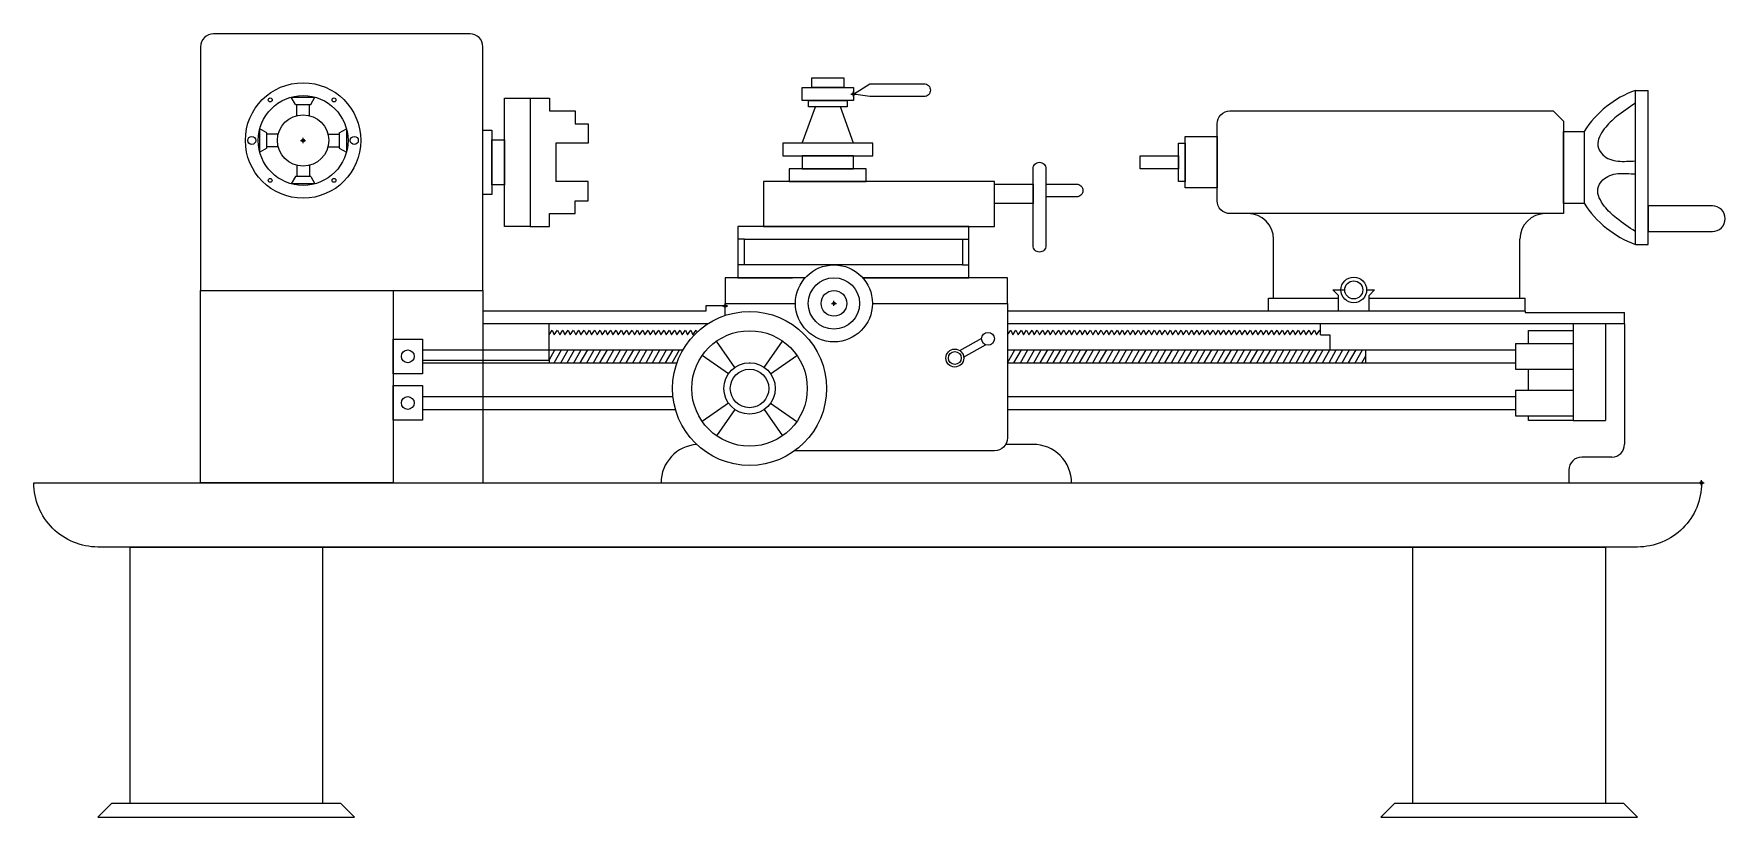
# Model space of a CAD drawing. Header units: millimetres. Extents: x 2426 to 3745, y 1500 to 2111.
import ezdxf

# ---------------------------------------------------------------- set-up
doc = ezdxf.new("R2010")
doc.units = ezdxf.units.MM
doc.header["$LTSCALE"] = 0.5
doc.header["$PDMODE"] = 34
doc.header["$PDSIZE"] = 2

# ---------------------------------------------------------------- blocks, each defined once
blk = doc.blocks.new('*U2')
for p, q in [((-12.7, -7.8), (1.6, 12.7)), ((-7.8, -12.7), (12.7, 1.6))]:
    blk.add_line(p, q)
blk = doc.blocks.new('*U3')
at = {"color": 0, "linetype": 'ByBlock', "lineweight": -2, "transparency": 16777216}
for p, rotation in [((3331.5, 1907.2), 90.00000000000001), ((3331.5, 1858.9), 180), ((3379.8, 1858.9), 270)]:
    blk.add_blockref('*U2', p, dxfattribs=dict(at, rotation=rotation))
blk.add_blockref('*U2', (3379.8, 1907.2), dxfattribs=at)
blk = doc.blocks.new('*U4')
for p, q in [((-6, 1.6), (-9.2, 7.2)), ((-9.2, 7.2), (9.2, 7.2)), ((-6, 1.6), (6, 1.6)), ((-5, -7.2), (-5, 1.6)), ((5, -7.2), (5, 1.6)), ((6, 1.6), (9.2, 7.2))]:
    blk.add_line(p, q)
blk = doc.blocks.new('*U5')
at = {"color": 0, "linetype": 'ByBlock', "lineweight": -2, "transparency": 16777216}
blk.add_blockref('*U4', (2636.1, 2054.1), dxfattribs=at)
for p, rotation in [((2609.5, 2027.6), 90), ((2662.7, 2027.6), 270), ((2636.1, 2001), 180)]:
    blk.add_blockref('*U4', p, dxfattribs=dict(at, rotation=rotation))

msp = doc.modelspace()

# ---------------------------------------------------------------- linework, layer by layer
for p, q in [((2813.2, 2060.6), (2828.2, 2060.6)), ((2828.2, 2060.6), (2828.2, 2050.6)), ((3674.6, 1946.6), (3674.6, 2066.6)), ((3674.6, 2066.6), (3684.6, 2066.6)), ((3684.6, 1946.6), (3684.6, 2066.6)), ((2828.2, 2050.6), (2848.2, 2050.6)), ((2848.2, 2050.6), (2848.2, 2040.6)), ((3025.1, 2025.6), (3035.4, 2053.8)), ((3065.1, 2025.6), (3054.9, 2053.8)), ((2848.2, 2040.6), (2858.2, 2040.6)), ((2858.2, 2040.6), (2858.2, 2025.6)), ((2858.2, 2025.6), (2833.2, 2025.6)), ((2833.2, 2025.6), (2833.2, 1995.6)), ((3065.1, 2025.6), (3025.1, 2025.6)), ((2858.2, 1995.6), (2833.2, 1995.6)), ((2858.2, 1980.6), (2858.2, 1995.6)), ((2848.2, 1970.6), (2848.2, 1980.6)), ((2848.2, 1980.6), (2858.2, 1980.6)), ((2828.2, 1960.6), (2828.2, 1970.6)), ((2828.2, 1970.6), (2848.2, 1970.6)), ((2813.2, 1960.6), (2828.2, 1960.6)), ((2980.1, 1950.6), (2975.1, 1950.6)), ((3150.1, 1950.6), (3155.1, 1950.6)), ((3392.6, 1904.7), (3392.6, 1950.6)), ((3584.6, 1904.7), (3584.6, 1950.6)), ((3674.6, 1946.6), (3684.6, 1946.6)), ((2980.1, 1930.6), (2975.1, 1930.6)), ((3150.1, 1930.6), (3155.1, 1930.6)), ((2776.2, 1910.7), (2776.2, 1760.7)), ((2965.1, 1898.6), (2950.1, 1898.6)), ((2950.1, 1898.6), (2950.1, 1894.6)), ((3388.6, 1894.7), (3388.6, 1904.7)), ((3388.6, 1904.7), (3443.1, 1904.7)), ((3443.1, 1906.8), (3438.8, 1911.1)), ((3438.8, 1911.1), (3448.1, 1911.1)), ((3443.1, 1894.6), (3443.1, 1906.8)), ((3465.1, 1911.1), (3471.3, 1911.1)), ((3467.1, 1906.8), (3471.3, 1911.1)), ((3467.1, 1894.6), (3467.1, 1906.8)), ((3467.1, 1904.7), (3588.6, 1904.7)), ((3588.6, 1894.7), (3588.6, 1904.7)), ((2950.1, 1894.6), (2776.2, 1894.6)), ((3588.6, 1894.6), (3185.1, 1894.6)), ((3588.6, 1894.6), (3588.6, 1893.6)), ((3588.6, 1893.6), (3666.2, 1893.6)), ((3666.2, 1884.6), (3666.2, 1893.6)), ((2951.5, 1884.6), (2776.2, 1884.6)), ((2827.8, 1856.3), (2827.8, 1884.6)), ((2827.8, 1876.2), (2830.3, 1879.8)), ((2830.3, 1879.8), (2831.9, 1876.2)), ((2831.9, 1876.2), (2834.5, 1879.8)), ((2834.5, 1879.8), (2836.1, 1876.2)), ((2836.1, 1876.2), (2838.6, 1879.8)), ((2838.6, 1879.8), (2840.2, 1876.2)), ((2840.2, 1876.2), (2842.8, 1879.8)), ((2842.8, 1879.8), (2844.4, 1876.2)), ((2844.4, 1876.2), (2846.9, 1879.8)), ((2846.9, 1879.8), (2848.6, 1876.2)), ((2848.6, 1876.2), (2851.1, 1879.8)), ((2851.1, 1879.8), (2852.7, 1876.2)), ((2852.7, 1876.2), (2855.3, 1879.8)), ((2855.3, 1879.8), (2856.9, 1876.2)), ((2856.9, 1876.2), (2859.4, 1879.8)), ((2859.4, 1879.8), (2861, 1876.2)), ((2861, 1876.2), (2863.6, 1879.8)), ((2863.6, 1879.8), (2865.2, 1876.2)), ((2865.2, 1876.2), (2867.7, 1879.8)), ((2867.7, 1879.8), (2869.3, 1876.2)), ((2869.3, 1876.2), (2871.9, 1879.8)), ((2871.9, 1879.8), (2873.5, 1876.2)), ((2873.5, 1876.2), (2876, 1879.8)), ((2876, 1879.8), (2877.6, 1876.2)), ((2877.6, 1876.2), (2880.2, 1879.8)), ((2880.2, 1879.8), (2881.8, 1876.2)), ((2881.8, 1876.2), (2884.3, 1879.8)), ((2884.3, 1879.8), (2885.9, 1876.2)), ((2885.9, 1876.2), (2888.5, 1879.8)), ((2888.5, 1879.8), (2890.1, 1876.2)), ((2890.1, 1876.2), (2892.6, 1879.8)), ((2892.6, 1879.8), (2894.3, 1876.2)), ((2894.3, 1876.2), (2896.8, 1879.8)), ((2896.8, 1879.8), (2898.4, 1876.2)), ((2898.4, 1876.2), (2901, 1879.8)), ((2901, 1879.8), (2902.6, 1876.2)), ((2902.6, 1876.2), (2905.1, 1879.8)), ((2905.1, 1879.8), (2906.7, 1876.2)), ((2906.7, 1876.2), (2909.3, 1879.8)), ((2909.3, 1879.8), (2910.9, 1876.2)), ((2910.9, 1876.2), (2913.4, 1879.8)), ((2913.4, 1879.8), (2915, 1876.2)), ((2915, 1876.2), (2917.6, 1879.8)), ((2917.6, 1879.8), (2919.2, 1876.2)), ((2919.2, 1876.2), (2921.7, 1879.8)), ((2921.7, 1879.8), (2923.3, 1876.2)), ((2923.3, 1876.2), (2925.9, 1879.8)), ((2925.9, 1879.8), (2927.5, 1876.2)), ((2927.5, 1876.2), (2930, 1879.8)), ((2930, 1879.8), (2931.6, 1876.2)), ((2931.6, 1876.2), (2934.2, 1879.8)), ((2934.2, 1879.8), (2935.8, 1876.2)), ((2935.8, 1876.2), (2938.3, 1879.8)), ((2938.3, 1879.8), (2940, 1876.2)), ((2940, 1876.2), (2942.5, 1879.8)), ((2942.5, 1879.8), (2943.2, 1878.2)), ((3148, 1863.8), (3165.1, 1873.6)), ((3666.2, 1884.6), (3185.1, 1884.6)), ((3185.1, 1876.2), (3187.7, 1879.8)), ((3187.7, 1879.8), (3189.3, 1876.2)), ((3189.3, 1876.2), (3191.8, 1879.8)), ((3191.8, 1879.8), (3193.4, 1876.2)), ((3193.4, 1876.2), (3196, 1879.8)), ((3196, 1879.8), (3197.6, 1876.2)), ((3197.6, 1876.2), (3200.1, 1879.8)), ((3200.1, 1879.8), (3201.7, 1876.2)), ((3201.7, 1876.2), (3204.3, 1879.8)), ((3204.3, 1879.8), (3205.9, 1876.2)), ((3205.9, 1876.2), (3208.4, 1879.8)), ((3208.4, 1879.8), (3210.1, 1876.2)), ((3210.1, 1876.2), (3212.6, 1879.8)), ((3212.6, 1879.8), (3214.2, 1876.2)), ((3214.2, 1876.2), (3216.8, 1879.8)), ((3216.8, 1879.8), (3218.4, 1876.2)), ((3218.4, 1876.2), (3220.9, 1879.8)), ((3220.9, 1879.8), (3222.5, 1876.2)), ((3222.5, 1876.2), (3225.1, 1879.8)), ((3225.1, 1879.8), (3226.7, 1876.2)), ((3226.7, 1876.2), (3229.2, 1879.8)), ((3229.2, 1879.8), (3230.8, 1876.2)), ((3230.8, 1876.2), (3233.4, 1879.8)), ((3233.4, 1879.8), (3235, 1876.2)), ((3235, 1876.2), (3237.5, 1879.8)), ((3237.5, 1879.8), (3239.1, 1876.2)), ((3239.1, 1876.2), (3241.7, 1879.8)), ((3241.7, 1879.8), (3243.3, 1876.2)), ((3243.3, 1876.2), (3245.8, 1879.8)), ((3245.8, 1879.8), (3247.4, 1876.2)), ((3247.4, 1876.2), (3250, 1879.8)), ((3250, 1879.8), (3251.6, 1876.2)), ((3251.6, 1876.2), (3254.1, 1879.8)), ((3254.1, 1879.8), (3255.8, 1876.2)), ((3255.8, 1876.2), (3258.3, 1879.8)), ((3258.3, 1879.8), (3259.9, 1876.2)), ((3259.9, 1876.2), (3262.5, 1879.8)), ((3262.5, 1879.8), (3264.1, 1876.2)), ((3264.1, 1876.2), (3266.6, 1879.8)), ((3266.6, 1879.8), (3268.2, 1876.2)), ((3268.2, 1876.2), (3270.8, 1879.8)), ((3270.8, 1879.8), (3272.4, 1876.2)), ((3272.4, 1876.2), (3274.9, 1879.8)), ((3274.9, 1879.8), (3276.5, 1876.2)), ((3276.5, 1876.2), (3279.1, 1879.8)), ((3279.1, 1879.8), (3280.7, 1876.2)), ((3280.7, 1876.2), (3283.2, 1879.8)), ((3283.2, 1879.8), (3284.8, 1876.2)), ((3284.8, 1876.2), (3287.4, 1879.8)), ((3287.4, 1879.8), (3289, 1876.2)), ((3289, 1876.2), (3291.5, 1879.8)), ((3291.5, 1879.8), (3293.1, 1876.2)), ((3293.1, 1876.2), (3295.7, 1879.8)), ((3295.7, 1879.8), (3297.3, 1876.2)), ((3297.3, 1876.2), (3299.8, 1879.8)), ((3299.8, 1879.8), (3301.5, 1876.2)), ((3301.5, 1876.2), (3304, 1879.8)), ((3304, 1879.8), (3305.6, 1876.2)), ((3305.6, 1876.2), (3308.2, 1879.8)), ((3308.2, 1879.8), (3309.8, 1876.2)), ((3309.8, 1876.2), (3312.3, 1879.8)), ((3312.3, 1879.8), (3313.9, 1876.2)), ((3313.9, 1876.2), (3316.5, 1879.8)), ((3316.5, 1879.8), (3318.1, 1876.2)), ((3318.1, 1876.2), (3320.6, 1879.8)), ((3320.6, 1879.8), (3322.2, 1876.2)), ((3322.2, 1876.2), (3324.8, 1879.8)), ((3324.8, 1879.8), (3326.4, 1876.2)), ((3326.4, 1876.2), (3328.9, 1879.8)), ((3328.9, 1879.8), (3330.5, 1876.2)), ((3330.5, 1876.2), (3333.1, 1879.8)), ((3333.1, 1879.8), (3334.7, 1876.2)), ((3334.7, 1876.2), (3337.2, 1879.8)), ((3337.2, 1879.8), (3338.8, 1876.2)), ((3338.8, 1876.2), (3341.4, 1879.8)), ((3341.4, 1879.8), (3343, 1876.2)), ((3343, 1876.2), (3345.5, 1879.8)), ((3345.5, 1879.8), (3347.2, 1876.2)), ((3347.2, 1876.2), (3349.7, 1879.8)), ((3349.7, 1879.8), (3351.3, 1876.2)), ((3351.3, 1876.2), (3353.9, 1879.8)), ((3353.9, 1879.8), (3355.5, 1876.2)), ((3355.5, 1876.2), (3358, 1879.8)), ((3358, 1879.8), (3359.6, 1876.2)), ((3359.6, 1876.2), (3362.2, 1879.8)), ((3362.2, 1879.8), (3363.8, 1876.2)), ((3363.8, 1876.2), (3366.3, 1879.8)), ((3366.3, 1879.8), (3367.9, 1876.2)), ((3367.9, 1876.2), (3370.5, 1879.8)), ((3370.5, 1879.8), (3372.1, 1876.2)), ((3372.1, 1876.2), (3374.6, 1879.8)), ((3374.6, 1879.8), (3376.2, 1876.2)), ((3376.2, 1876.2), (3378.8, 1879.8)), ((3378.8, 1879.8), (3380.4, 1876.2)), ((3380.4, 1876.2), (3382.9, 1879.8)), ((3382.9, 1879.8), (3384.5, 1876.2)), ((3384.5, 1876.2), (3387.1, 1879.8)), ((3387.1, 1879.8), (3388.7, 1876.2)), ((3388.7, 1876.2), (3391.2, 1879.8)), ((3391.2, 1879.8), (3392.9, 1876.2)), ((3392.9, 1876.2), (3395.4, 1879.8)), ((3395.4, 1879.8), (3397, 1876.2)), ((3397, 1876.2), (3399.6, 1879.8)), ((3399.6, 1879.8), (3401.2, 1876.2)), ((3401.2, 1876.2), (3403.7, 1879.8)), ((3403.7, 1879.8), (3405.3, 1876.2)), ((3405.3, 1876.2), (3407.9, 1879.8)), ((3407.9, 1879.8), (3409.5, 1876.2)), ((3409.5, 1876.2), (3412, 1879.8)), ((3412, 1879.8), (3413.6, 1876.2)), ((3413.6, 1876.2), (3416.2, 1879.8)), ((3416.2, 1879.8), (3417.8, 1876.2)), ((3417.8, 1876.2), (3420.3, 1879.8)), ((3420.3, 1879.8), (3421.9, 1876.2)), ((3421.9, 1876.2), (3424.5, 1879.8)), ((3424.5, 1879.8), (3426.1, 1876.2)), ((3426.1, 1876.2), (3428.6, 1879.8)), ((3428.6, 1879.8), (3429.2, 1878.6)), ((3429.2, 1876.2), (3429.2, 1884.6)), ((3429.2, 1876.2), (3436.4, 1876.2)), ((3436.4, 1876.2), (3436.4, 1864.3)), ((3626.2, 1884.6), (3626.2, 1809.4)), ((3651.2, 1884.6), (3651.2, 1809.4)), ((3666.2, 1884.6), (3666.2, 1790.8)), ((2729.2, 1864.3), (2932.2, 1864.3)), ((2827.8, 1856.3), (2832.4, 1864.3)), ((2831.7, 1854.3), (2837.5, 1864.3)), ((2836.9, 1854.3), (2842.6, 1864.3)), ((2842, 1854.3), (2847.7, 1864.3)), ((2847.1, 1854.3), (2852.9, 1864.3)), ((2852.2, 1854.3), (2858, 1864.3)), ((2857.3, 1854.3), (2863.1, 1864.3)), ((2862.4, 1854.3), (2868.2, 1864.3)), ((2867.5, 1854.3), (2873.3, 1864.3)), ((2872.7, 1854.3), (2878.4, 1864.3)), ((2877.8, 1854.3), (2883.5, 1864.3)), ((2882.9, 1854.3), (2888.7, 1864.3)), ((2888, 1854.3), (2893.8, 1864.3)), ((2893.1, 1854.3), (2898.9, 1864.3)), ((2898.2, 1854.3), (2904, 1864.3)), ((2903.4, 1854.3), (2909.1, 1864.3)), ((2908.5, 1854.3), (2914.2, 1864.3)), ((2913.6, 1854.3), (2919.4, 1864.3)), ((2918.7, 1854.3), (2924.5, 1864.3)), ((2923.8, 1854.3), (2929.6, 1864.3)), ((3151, 1858.6), (3168.1, 1868.4)), ((3185.1, 1864.3), (3581.2, 1864.3)), ((3185.1, 1854.3), (3190.9, 1864.3)), ((3190.2, 1854.3), (3196, 1864.3)), ((3195.4, 1854.3), (3201.1, 1864.3)), ((3200.5, 1854.3), (3206.2, 1864.3)), ((3205.6, 1854.3), (3211.4, 1864.3)), ((3210.7, 1854.3), (3216.5, 1864.3)), ((3215.8, 1854.3), (3221.6, 1864.3)), ((3220.9, 1854.3), (3226.7, 1864.3)), ((3226, 1854.3), (3231.8, 1864.3)), ((3231.2, 1854.3), (3236.9, 1864.3)), ((3236.3, 1854.3), (3242.1, 1864.3)), ((3241.4, 1854.3), (3247.2, 1864.3)), ((3246.5, 1854.3), (3252.3, 1864.3)), ((3251.6, 1854.3), (3257.4, 1864.3)), ((3256.7, 1854.3), (3262.5, 1864.3)), ((3261.9, 1854.3), (3267.6, 1864.3)), ((3267, 1854.3), (3272.7, 1864.3)), ((3272.1, 1854.3), (3277.9, 1864.3)), ((3277.2, 1854.3), (3283, 1864.3)), ((3282.3, 1854.3), (3288.1, 1864.3)), ((3287.4, 1854.3), (3293.2, 1864.3)), ((3292.5, 1854.3), (3298.3, 1864.3)), ((3297.7, 1854.3), (3303.4, 1864.3)), ((3302.8, 1854.3), (3308.5, 1864.3)), ((3307.9, 1854.3), (3313.7, 1864.3)), ((3313, 1854.3), (3318.8, 1864.3)), ((3318.1, 1854.3), (3323.9, 1864.3)), ((3323.2, 1854.3), (3329, 1864.3)), ((3328.3, 1854.3), (3334.1, 1864.3)), ((3333.5, 1854.3), (3339.2, 1864.3)), ((3338.6, 1854.3), (3344.4, 1864.3)), ((3343.7, 1854.3), (3349.5, 1864.3)), ((3348.8, 1854.3), (3354.6, 1864.3)), ((3353.9, 1854.3), (3359.7, 1864.3)), ((3359, 1854.3), (3364.8, 1864.3)), ((3364.2, 1854.3), (3369.9, 1864.3)), ((3369.3, 1854.3), (3375, 1864.3)), ((3374.4, 1854.3), (3380.2, 1864.3)), ((3379.5, 1854.3), (3385.3, 1864.3)), ((3384.6, 1854.3), (3390.4, 1864.3)), ((3389.7, 1854.3), (3395.5, 1864.3)), ((3394.8, 1854.3), (3400.6, 1864.3)), ((3400, 1854.3), (3405.7, 1864.3)), ((3405.1, 1854.3), (3410.8, 1864.3)), ((3410.2, 1854.3), (3416, 1864.3)), ((3415.3, 1854.3), (3421.1, 1864.3)), ((3420.4, 1854.3), (3426.2, 1864.3)), ((3425.5, 1854.3), (3431.3, 1864.3)), ((3430.6, 1854.3), (3436.4, 1864.3)), ((3435.8, 1854.3), (3441.5, 1864.3)), ((3440.9, 1854.3), (3446.7, 1864.3)), ((3446, 1854.3), (3451.8, 1864.3)), ((3451.1, 1854.3), (3456.9, 1864.3)), ((3456.2, 1854.3), (3462, 1864.3)), ((3461.3, 1854.3), (3464.6, 1859.8)), ((3464.6, 1854.3), (3464.6, 1864.3)), ((3581.2, 1869.3), (3581.2, 1849.3)), ((3581.2, 1869.3), (3591.2, 1869.3)), ((3591.2, 1869.3), (3626.2, 1869.3)), ((2729.2, 1856.3), (2827.8, 1856.3)), ((2729.2, 1854.3), (2927.6, 1854.3)), ((2827.8, 1856.3), (2827.8, 1854.3)), ((2983.7, 1854.3), (2984.6, 1854.3)), ((3185.1, 1854.3), (3581.2, 1854.3)), ((3581.2, 1849.3), (3591.2, 1849.3)), ((3591.2, 1849.3), (3626.2, 1849.3)), ((3581.2, 1833), (3581.2, 1813)), ((3581.2, 1833), (3591.2, 1833)), ((3591.2, 1833), (3626.2, 1833)), ((2729.2, 1828), (2924.5, 1828)), ((3185.1, 1828), (3581.2, 1828)), ((3581.2, 1828), (3581.2, 1818)), ((2729.2, 1818), (2926.4, 1818)), ((3185.1, 1818), (3581.2, 1818)), ((3581.2, 1813), (3591.2, 1813)), ((3591.2, 1813), (3626.2, 1813)), ((3626.2, 1809.4), (3651.2, 1809.4)), ((3080.2, 1785.7), (3072.4, 1785.7)), ((3656.2, 1780.8), (3632.8, 1780.8)), ((3622.8, 1770.8), (3622.8, 1760.7)), ((2965.1, 1760.7), (3185.1, 1760.7)), ((2651.2, 1710.7), (3501.2, 1710.7)), ((2476.2, 1500.1), (2486.8, 1510.7)), ((2665.6, 1510.7), (2486.8, 1510.7)), ((2676.2, 1500.1), (2665.6, 1510.7)), ((3476.2, 1500.1), (3486.8, 1510.7)), ((3665.6, 1510.7), (3486.8, 1510.7)), ((3676.2, 1500.1), (3665.6, 1510.7)), ((2476.2, 1500.1), (2676.2, 1500.1)), ((3476.2, 1500.1), (3676.2, 1500.1))]:
    msp.add_line(p, q)
for points in [[(2556.2, 1910.7), (2776.2, 1910.7), (2776.2, 2100.7, 0.414214), (2766.2, 2110.7), (2566.2, 2110.7, 0.414214), (2556.2, 2100.7)], [(3065.1, 2063.8), (3077.9, 2071.8), (3120.1, 2071.8, -0.414214), (3125.1, 2066.8), (3125.1, 2066.8, -0.414214), (3120.1, 2061.8), (3077.9, 2061.8)], [(3358.6, 2050.6), (3610.6, 2050.6), (3618.6, 2042.6), (3618.6, 1970.6), (3358.6, 1970.6, -0.414214), (3348.6, 1980.6), (3348.6, 2040.6, -0.414214)], [(3210.1, 2010.6), (3210.1, 2010.6, -0.414214), (3215.1, 2005.6), (3215.1, 1945.6, -0.414214), (3210.1, 1940.6), (3210.1, 1940.6, -0.414214), (3205.1, 1945.6), (3205.1, 2005.6, -0.414214)], [(3684.6, 1956.6), (3734.6, 1956.6, 0.414214), (3744.6, 1966.6), (3744.6, 1966.6, 0.414214), (3734.6, 1976.6), (3684.6, 1976.6)], [(2426.2, 1760.7), (3726.2, 1760.7), (3726.2, 1760.7, -0.414214), (3676.2, 1710.7), (2476.2, 1710.7, -0.414214), (2426.2, 1760.7)]]:
    msp.add_lwpolyline(points, format="xyb", close=True)
for points in [[(3032.6, 2076.3), (3057.6, 2076.3), (3057.6, 2068.8), (3032.6, 2068.8)], [(2793.2, 2060.6), (2813.2, 2060.6), (2813.2, 1960.6), (2793.2, 1960.6)], [(3025.1, 2068.8), (3065.1, 2068.8), (3065.1, 2058.8), (3025.1, 2058.8)], [(3030.1, 2058.8), (3060.1, 2058.8), (3060.1, 2053.8), (3030.1, 2053.8)], [(2776.2, 2035.6), (2783.2, 2035.6), (2783.2, 1985.6), (2776.2, 1985.6)], [(3323.6, 2030.6), (3348.6, 2030.6), (3348.6, 1990.6), (3323.6, 1990.6)], [(3618.6, 2034.6), (3634.6, 2034.6), (3634.6, 1978.6), (3618.6, 1978.6)], [(2783.2, 2028.1), (2793.2, 2028.1), (2793.2, 1993.1), (2783.2, 1993.1)], [(3010.1, 2015.6), (3080.1, 2015.6), (3080.1, 2025.6), (3010.1, 2025.6)], [(3318.6, 2025.6), (3323.6, 2025.6), (3323.6, 1995.6), (3318.6, 1995.6)], [(3015.1, 1995.6), (3075.1, 1995.6), (3075.1, 2005.6), (3015.1, 2005.6)], [(3025.1, 2005.6), (3065.1, 2005.6), (3065.1, 2015.6), (3025.1, 2015.6)], [(3288.6, 2015.6), (3318.6, 2015.6), (3318.6, 2005.6), (3288.6, 2005.6)], [(2995.1, 1960.6), (3175.1, 1960.6), (3175.1, 1995.6), (2995.1, 1995.6)], [(3175.1, 1993.6), (3205.1, 1993.6), (3205.1, 1978.6), (3175.1, 1978.6)], [(2980.1, 1950.6), (3150.1, 1950.6), (3150.1, 1930.6), (2980.1, 1930.6)], [(2556.2, 1910.7), (2706.2, 1910.7), (2706.2, 1760.7), (2556.2, 1760.7)], [(2706.2, 1872.8), (2729.2, 1872.8), (2729.2, 1845.8), (2706.2, 1845.8)], [(2706.2, 1836.5), (2729.2, 1836.5), (2729.2, 1809.5), (2706.2, 1809.5)], [(2501.2, 1710.7), (2651.2, 1710.7), (2651.2, 1510.7), (2501.2, 1510.7)]]:
    msp.add_lwpolyline(points, close=True)
for points in [[(3215.1, 1993.6), (3238.9, 1993.6, -0.414214), (3243.9, 1988.6), (3243.9, 1988.6, -0.414214), (3238.9, 1983.6), (3215.1, 1983.6)], [(3079.9, 1900.6), (3185.1, 1900.6), (3185.1, 1795.7, -0.414214), (3175.1, 1785.7), (3019.4, 1785.7)], [(2943, 1790.6, 0.393118), (2915.1, 1760.7), (2915.1, 1760.7), (3235.1, 1760.7), (3235.1, 1760.7, 0.414214), (3205.1, 1790.7), (3183.8, 1790.7)]]:
    msp.add_lwpolyline(points, format="xyb")
for points in [[(3072.3, 1920.6), (3155.1, 1920.6), (3155.1, 1960.6), (2975.1, 1960.6), (2975.1, 1920.6), (3017.5, 1920.6)], [(3027.5, 1920.6), (2965.1, 1920.6), (2965.1, 1900.6), (3019.9, 1900.6)], [(3079.9, 1900.6), (3185.1, 1900.6), (3185.1, 1920.6), (3072.3, 1920.6)], [(2965.1, 1891.2), (2965.1, 1900.6), (3019.9, 1900.6)], [(3591.2, 1869.3), (3591.2, 1879.4), (3626.2, 1879.4), (3626.2, 1809.4), (3591.2, 1809.4), (3591.2, 1813)], [(3591.2, 1833), (3591.2, 1849.3)], [(3501.2, 1510.7), (3501.2, 1710.7), (3651.2, 1710.7), (3651.2, 1510.7)]]:
    msp.add_lwpolyline(points)
for centre, radius in [((2636.1, 2027.6), 45), ((2636.1, 2027.6), 35), ((2610.5, 2059.2), 1.51), ((2660.2, 2059.2), 1.51), ((2636.1, 2027.6), 20), ((2596.1, 2027.6), 3.15), ((2676, 2027.6), 3.15), ((2610.4, 1996.5), 1.51), ((2660.2, 1996.5), 1.51), ((3049.9, 1900.6), 30), ((3049.9, 1900.6), 20), ((3455.1, 1911.1), 10), ((3455.1, 1911.1), 7), ((3049.9, 1900.6), 10), ((2984.1, 1834.3), 60), ((2984.1, 1834.3), 45), ((3170, 1873), 5), ((2717.7, 1859.3), 5), ((3144.1, 1858), 7), ((3144.1, 1858), 5), ((2984.1, 1834.3), 20), ((2984.1, 1834.3), 15), ((2717.7, 1823), 5)]:
    msp.add_circle(centre, radius)
for centre, radius, start, end in [((3702, 1991.5), 80, 109.9874, 147.3322), ((3702, 2021.8), 80, 212.6678, 250.0126), ((3372.6, 1950.6), 20, 0, 90), ((3604.6, 1950.6), 20, 90, 180), ((3632.8, 1770.8), 10, 90, 180), ((3656.2, 1790.8), 10, 270, 0)]:
    msp.add_arc(centre, radius, start, end)
for points in [[(3674.6, 2056.6), (3659.9, 2046.2), (3650.4, 2036.7), (3645.4, 2023.5), (3649.2, 2016.4), (3661, 2011.5), (3674.6, 2011.6), (3674.7, 2011.6)], [(3674.6, 1956.6), (3659.9, 1967), (3650.4, 1976.5), (3645.4, 1989.8), (3649.2, 1996.8), (3661, 2001.8), (3674.6, 2001.6), (3674.7, 2001.6)]]:
    msp.add_spline(points, degree=3)
for p in [(3065.1, 2063.8), (2636.1, 2027.6), (2965.1, 1898.6), (3049.9, 1900.6), (3726.2, 1760.7)]:
    msp.add_point(p)

# ---------------------------------------------------------------- block references
for name, p in [('*U5', (0, 0)), ('*U3', (-371.5, -48.8))]:
    msp.add_blockref(name, p)

doc.saveas('drawing.dxf')
